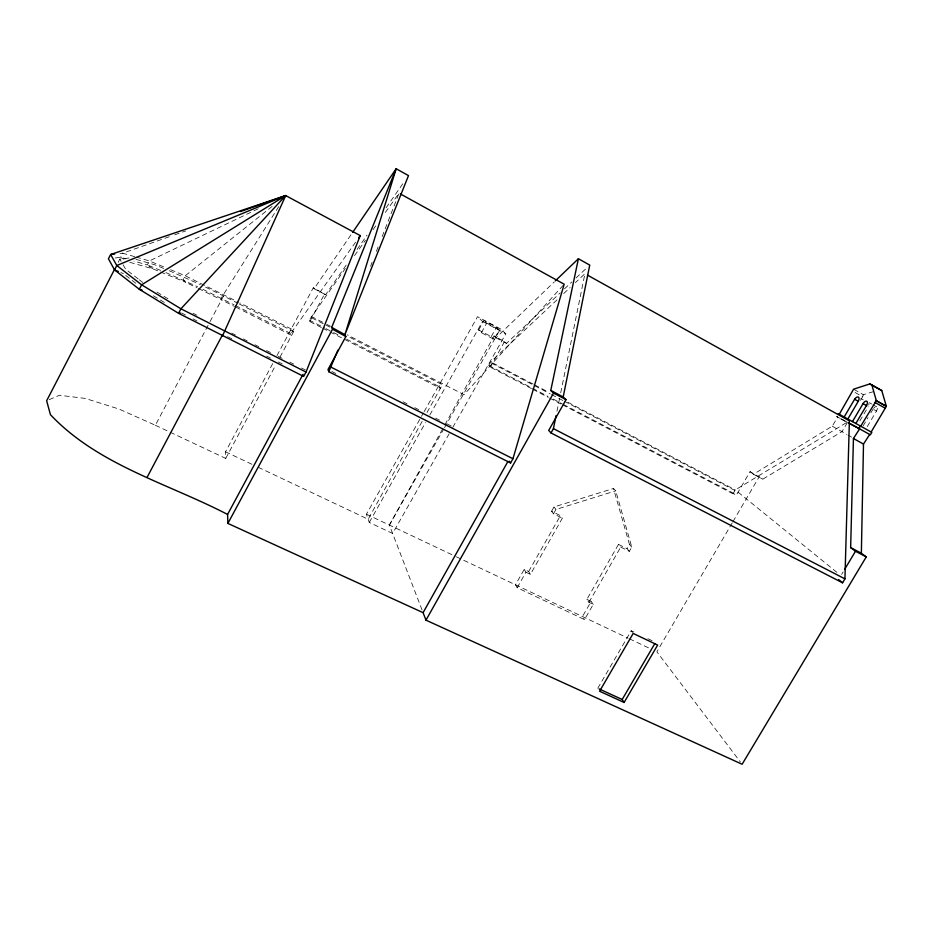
<?xml version="1.0" encoding="UTF-8"?>
<svg xmlns="http://www.w3.org/2000/svg" width="933" height="933" viewBox="0 0 933 933"><rect width="100%" height="100%" fill="white"/><g stroke="black" fill="none" stroke-linecap="round" stroke-linejoin="round"><path stroke-width="0.7" stroke-dasharray="4.67 3.5" d="M556.966 411.243L559.555 398.484M560.71 392.805L584.933 273.707L575.404 282.629M370.576 266.267L372.15 262.208M376.372 251.385L379.008 244.621M382.168 236.492L399.044 193.201L384.769 213.225M118.176 262.325L119.821 259.141L129.244 257.974M49.216 399.662L59.455 395.265L85.288 398.426L119.086 409.086L155.368 425.25L209.365 322.9M210.042 321.617L223.558 295.994L237.845 303.237M155.368 425.25L225.728 458.418L225.518 451.805L272.844 363.357M276.961 355.66L313.325 287.726L325.617 294.7L347.158 263.736M235.804 307.097L291.644 335.344L291.166 333.734L293.195 329.955L356.068 241.495M225.728 458.418L275.853 364.826M279.97 357.141L293.673 331.542L293.195 329.955L240.003 302.968M321.419 327.53L309.779 321.582L309.208 320.089L345.292 268.576M309.779 321.582L324.766 293.662M322.713 328.194L440.364 388.338L439.07 386.507L441.052 382.915M422.136 421.378L368.173 519.261L255.619 466.034M427.046 412.479L442.347 384.723L347.986 336.393M478.699 330.002L483.924 320.544L496.449 327.215L499.33 329.874L494.058 339.39L481.405 332.696L478.699 330.002L491.236 336.638L494.058 339.39M481.405 332.696L486.688 323.145L483.924 320.544M491.236 336.638L496.449 327.215M422.054 609.984L389.388 525.069L444.178 426.089M444.878 424.818L494.058 335.997L504.531 341.548L506.502 343.414L560.243 292.845M531.518 388.629L490.338 367.136L488.787 365.444L490.746 361.911L557.386 299.505M490.338 367.136L504.531 341.548M449.158 433.752L392.618 533.466L369.27 522.433L366.436 514.2L423.419 412.911M424.13 411.651L477.544 316.695L500.45 328.882L505.826 333.804L452.738 427.442M369.27 522.433L425.541 422.556M429.821 414.975L482.536 321.419L477.544 316.695M389.388 525.069L443.84 428.877M444.563 427.606L500.45 328.882M551.566 511.261L554.015 506.957L613.471 488.484L615.722 490.851L631.781 547.1L629.343 551.333L620.737 547.076L618.486 544.417L586.857 599.371L588.933 602.321L593.248 604.386L584.49 619.57L517.162 587.708L515.459 584.804L524.218 569.398L528.638 571.521L530.411 574.355L562.366 518.177L560.406 515.646L551.566 511.261L553.479 513.78L562.366 518.177M553.479 513.78L555.94 509.453L615.722 490.851M517.162 587.708L525.955 572.221L524.218 569.398M528.638 571.521L560.406 515.646M588.933 602.321L620.737 547.076M586.857 599.371L591.16 601.423L582.449 616.538L584.49 619.57M629.343 551.333L627.046 548.651L629.472 544.44L613.471 488.484M597.761 688.297L631.209 630.755L633.775 631.968M847.409 422.509L842.044 431.594L762.786 479.165L750.05 471.655L736.149 495.481L733.396 493.219L735.321 489.918L847.176 422.194L837.274 416.876M732.242 522.865L656.867 651.794L740.37 761.946M732.965 521.617L759.31 476.553M750.05 471.655L753.479 474.232L832.271 426.194L837.636 417.086M860.483 400.339L862.617 396.712L852.494 391.02M859.806 420.97L868.203 406.753M863.107 425.949L868.04 417.587M870.862 412.818L872.985 409.237M867.247 426.649L876.472 411.056A3.86 1.959 -58.3 0 0 876.903 406.975A3.86 1.959 -58.3 0 0 873.545 408.409M841.659 574.39L843.117 571.952M278.745 206.566L221.109 298.268L221.518 299.866L234.498 306.432M325.617 294.7L314.106 288.729L351.846 233.53M357.106 249.438L367.054 235.151M386.11 207.756L403.522 182.751M354.528 255.619L365.444 240.306M373.013 229.705L376.372 224.993M563.205 285.288L464.004 394.682L347.204 334.819M494.058 335.997L495.959 337.828L554.284 281.871M564.465 288.88L571.836 281.941M576.046 277.976L587.638 267.071M563.742 293.545L570.098 287.597M272.144 206.391L185.247 275.771L183.206 279.667L185.504 282.209L197.085 287.889M258.173 208.782L149.385 260.937L147.309 264.937L133.944 261.123M169.281 236.737L122.713 253.193L120.03 253.484M174.763 234.801L185.714 230.929M862.617 396.712L863.328 394.694L873.008 391.778M115.179 257.963L120.59 257.321L125.932 258.838M129.804 262.313L152.709 268.774L159.263 271.468M135.973 259.351L154.785 264.774L163.963 268.552M134.714 256.68L122.713 253.193L120.59 257.321L125.08 259.957M136.055 257.065L149.385 260.937L165.316 267.526M160.581 272.004L185.504 282.209M160.604 270.395L147.309 264.937L152.709 268.774M165.922 272.576L197.574 286.723M170.634 269.73L185.247 275.771L238.708 302.315M169.211 270.722L200.42 284.612M120.893 272.553L123.436 273.626M225.518 451.805L254.301 465.415M366.436 514.2L455.047 556.173M456.365 556.803L628.142 638.184M629.448 638.802L649.03 648.085M647.864 638.685L654.278 641.729M525.955 572.221L530.411 574.355M205.563 287.142L223.558 295.994M202.811 289.288L234.078 304.834M198.367 288.519L221.518 299.866M618.486 544.417L627.046 548.651M231.629 333.093L235.501 335.029M243.268 338.912L247.152 340.848M254.919 344.732L258.803 346.668M266.558 350.551L270.442 352.487M278.209 356.371L282.093 358.307M289.848 362.191L293.732 364.127M301.499 368.01L305.383 369.946M227.594 336.673L232.795 339.262M266.616 356.126L270.523 358.074M278.326 361.969L282.233 363.917M331.891 371.532L335.787 373.492M403.126 401.796L407.021 403.756M414.823 407.686L418.719 409.645M435.606 418.147L439.501 420.118M447.292 424.037L451.187 425.996M235.373 305.488L291.166 333.734M239.14 303.89L293.673 331.542M311.202 316.369L325.349 323.623M326.632 324.276L330.492 326.258M311.785 317.85L329.885 327.121M309.208 320.089L324.637 327.984M325.932 328.638L332.358 331.926M333.641 332.58L338.784 335.215M346.493 339.157L439.07 386.507M181.632 313.022L185.457 314.992M193.096 318.946L196.921 320.917M192.979 313.22L196.84 315.214M533.233 384.139L490.746 361.911L492.309 363.578L550.213 393.866M534.516 384.816L548.674 392.233M567.987 402.333L735.321 489.918M551.508 394.542L563.089 400.607M564.372 401.272L738.085 492.169L837.542 572.862M488.787 365.444L531.274 387.638M532.556 388.315L548.009 396.385M553.164 399.067L562.167 403.779M563.462 404.456L733.396 493.219M532.813 389.306L548.254 397.365M549.537 398.041L561.13 404.094M562.412 404.759L736.149 495.481M495.959 337.828L506.502 343.414M753.479 474.232L762.786 479.165M486.688 323.145L499.33 329.874M482.536 321.419L505.826 333.804M846.907 422.054L836.621 416.515L847.047 422.311M832.271 426.194L846.814 434.37M869.229 402.613L871.714 404.012M872.961 404.712L876.693 406.823M860.786 398.449L863.258 399.837M873.976 409.657L876.472 411.056M853.94 389.376L863.69 394.892M848.004 435.058L851.572 437.134M156.954 292.076L168.01 298.817M153.409 295.773L165.677 303.272M138.166 278.92L125.698 269.252L121.78 262.511M139.297 279.795L142.691 282.431M125.698 275.387L135.868 283.329M629.472 544.44L631.781 547.1M313.325 287.726L314.106 288.729M554.015 506.957L555.94 509.453M631.209 630.755L632.539 632.539M591.16 601.423L593.248 604.386M119.821 259.141L121.127 261.392M868.81 403.464A4.28 2.146 -58.4 0 1 868.821 404.969"/><path stroke-width="1.4" d="M303.05 374.285L227.582 514.445L227.885 523.413L423.092 612.666L425.973 620.165L742.12 764.255L866.244 556.896L861.357 553.222L863.491 444.061L869.684 434.463M866.244 556.896L855.479 551.263L850.651 547.613L853.438 438.498L859.631 428.877L849.007 423.162M563.194 396.957L589.749 265.089L578.402 258.733L550.773 390.449L563.194 396.957L566.039 399.651L548.697 430.451L550.995 432.947L842.569 582.81L844.936 578.857L849.392 420.853L587.475 275.118M550.995 432.947L553.421 428.644L556.091 415.5M352.674 232.329L396.152 168.745L344.93 334.655L408.491 175.602L396.152 168.745L331.693 327.378L344.93 334.655L345.851 336.533L327.996 369.573L328.813 371.719L510.584 462.966L512.952 458.733L564.173 284.215L400.315 193.901M328.813 371.719L337.886 350.155M306.024 372.057L360.255 235.594L285.696 195.58L110.619 254.499L108.426 258.768L114.537 269.894L139.309 289.288L178.553 313.301L303.668 376.419L306.024 372.057L180.92 308.8L141.629 284.822L116.8 265.508L110.619 254.499L114.654 254.068M240.492 211.558L285.696 195.58L222.462 335.973M114.316 269.812L46.65 400.77L50.429 414.66C97.895 465.042 167.835 483.399 227.582 514.445M147.029 477.451L222.439 334.994M227.885 523.413L332.533 329.209L331.693 327.378M423.092 612.666L507.867 461.567M425.973 620.165L553.537 393.096L550.773 390.449M624.107 702.467L599.581 691.236L633.192 633.437L657.648 645.065L624.107 702.467L622.183 699.493L654.826 643.583M839.28 414.275L853.567 389.189L869.778 383.941L871.877 384.956L881.778 390.577L886.35 406.333L871.142 432.002M844.155 416.993L854.605 399.266A4.292 2.123 -58.5 0 1 858.337 397.061A4.292 2.123 -58.5 0 1 858.337 401.202L847.829 419.022M852.459 421.599L863.048 403.651A3.872 1.936 -58.4 0 1 866.745 401.213A3.872 1.936 -58.4 0 1 866.5 405.447L855.841 423.489M860.424 426.031L858.966 428.504L870.361 434.836L871.819 432.376L860.039 425.821M860.716 426.194L876.309 400.665L886.35 406.333M844.563 569.527L855.479 551.263M358.575 237.95L360.255 235.594M118.351 271.491L114.537 269.894L116.8 265.508L285.696 195.58L180.92 308.8L178.553 313.301L180.605 313.115M555.333 280.856L578.402 258.733M283.434 197.388L285.696 195.58L277.824 199.347M285.696 195.58L141.629 284.822L139.309 289.288L142.003 290.081M599.056 688.892L622.183 699.493M881.778 390.577L869.778 383.941M871.877 384.956L876.309 400.665M331.215 367.264L512.952 458.733M553.421 428.644L844.936 578.857M850.651 547.613L861.357 553.222M553.537 393.096L566.039 399.651M848.389 422.847L859.246 428.655M332.533 329.209L345.851 336.533M853.438 438.498L863.491 444.061M838.277 413.716L861.101 426.404M863.048 403.651L866.78 405.75M854.605 399.266L858.278 401.33M875.924 400.455L885.953 406.135M874.804 402.345L885.23 408.222M838.58 579.545L842.569 582.81M509.243 461.194L510.584 462.966"/></g></svg>
